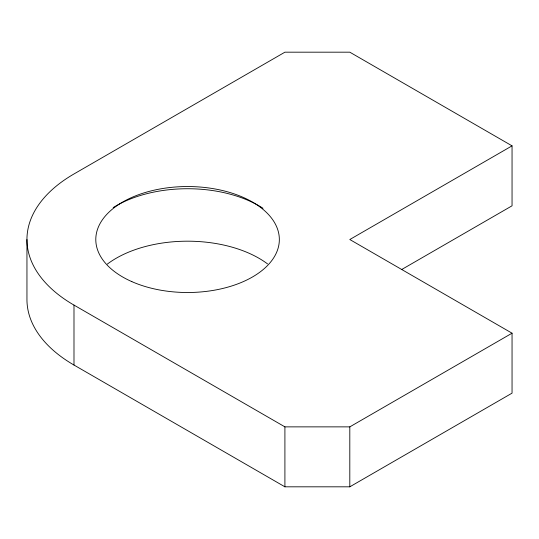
<?xml version="1.0" encoding="UTF-8"?>
<svg xmlns="http://www.w3.org/2000/svg" width="539" height="539" viewBox="0 0 539 539"><rect width="100%" height="100%" fill="white"/><g stroke="black" fill="none" stroke-linecap="round" stroke-linejoin="round"><path stroke-width="0.81" d="M401.461 269.655L512.05 205.804L512.05 145.853L349.804 239.525L512.05 333.196L512.05 393.147L349.804 486.818L284.909 486.818L73.991 365.044A160.615 92.728 0 0 1 26.95 299.475L26.95 239.525M512.05 145.853L349.804 52.182L284.909 52.182L73.991 173.956A160.615 92.728 0 0 0 73.991 305.094L284.909 426.868L349.804 426.868L512.05 333.196M349.804 426.868L349.804 486.818M284.909 426.868L284.909 486.818M73.991 305.094L73.991 365.044M107.342 264.09A100.955 58.286 0 0 1 267.533 263.894M113.203 207.596A100.955 58.286 0 0 1 263.012 208.29M131.846 281.627A91.778 52.99 0 0 0 278.582 246.33A91.778 52.99 0 0 0 152.267 190.611A91.778 52.99 0 0 0 131.846 281.627"/></g></svg>
